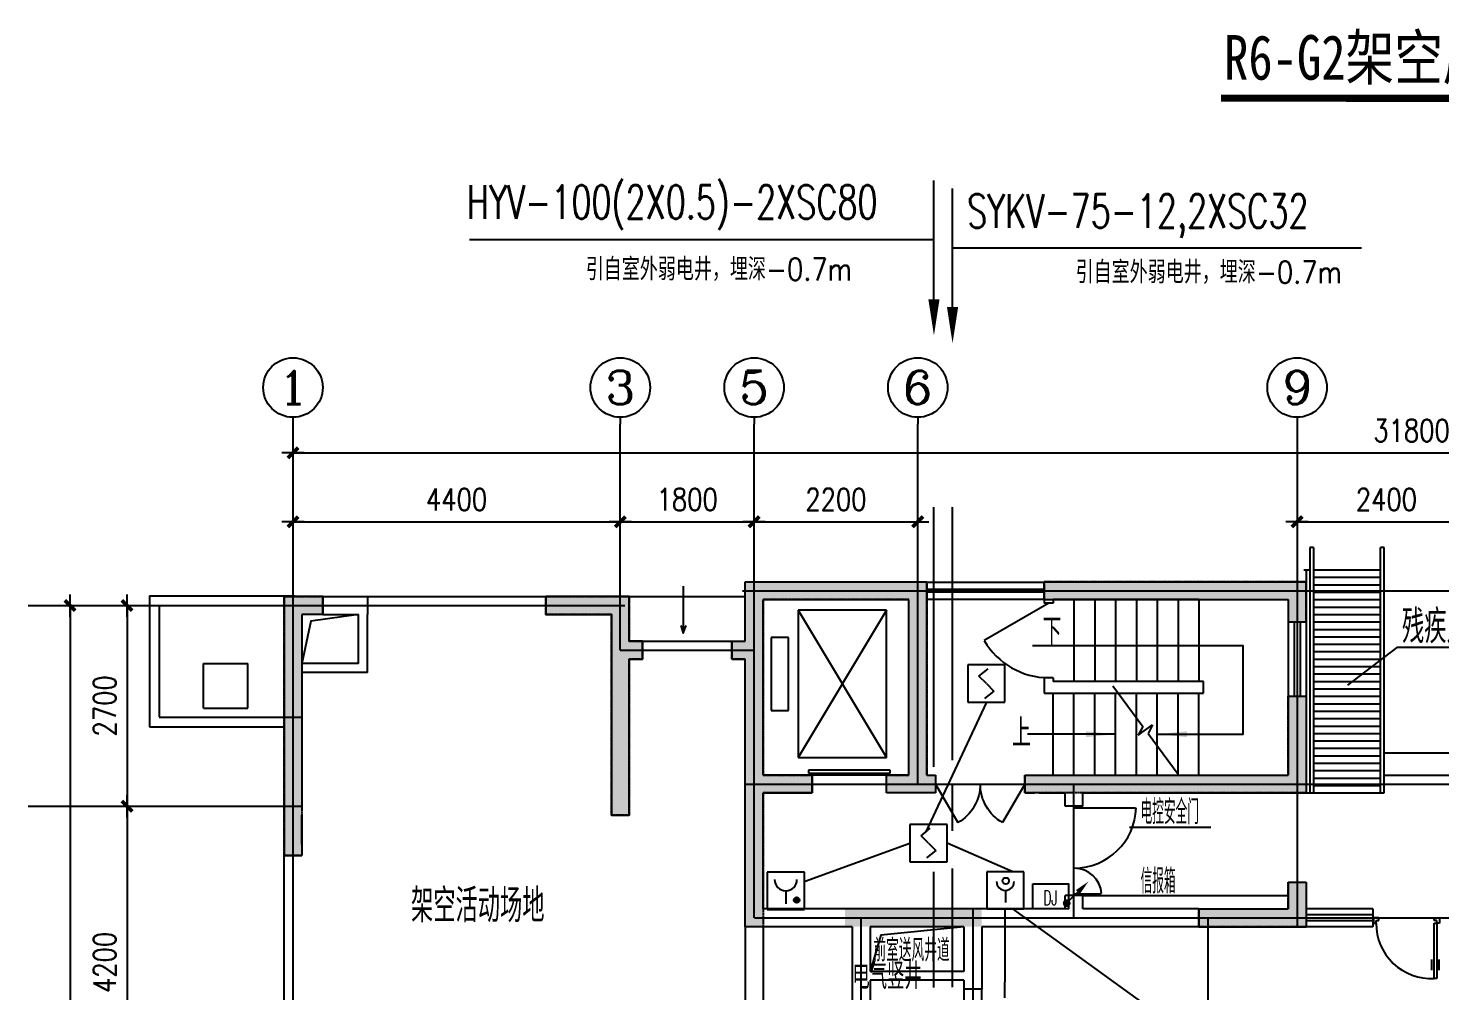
# Model space of a CAD drawing. Extents: x -170759 to 304867, y -311201 to 112352.
# Drawn here: x 191640 to 210617, y 17039 to 29983 of the extents above; entities that cross this region are included whole.
import ezdxf
from ezdxf.enums import TextEntityAlignment as Align

# ---------------------------------------------------------------- set-up
doc = ezdxf.new("R2010")
doc.units = 0
for name, pattern in [('ACAD_ISO04W100', [30.5, 24, -3, 0.5, -3]), ('CENTER', [2, 1.25, -0.25, 0.25, -0.25]), ('DOTE', [2.42, 2, -0.2, 0.02, -0.2])]:
    doc.linetypes.add(name, pattern=pattern)
doc.layers.get('0').update_dxf_attribs({"linetype": 'CONTINUOUS'})
doc.layers.get('DEFPOINTS').update_dxf_attribs({"linetype": 'CONTINUOUS'})
for name, color, linetype in [('AXIS', 3, 'CONTINUOUS'), ('AXIS_TEXT', 7, 'CONTINUOUS'), ('DOOR', 2, 'CONTINUOUS'), ('DOTE', 251, 'CONTINUOUS'), ('EQUIP', 3, 'CONTINUOUS'), ('JJU', 251, 'CONTINUOUS'), ('LWIRE', 4, 'CONTINUOUS'), ('PUB_DIM1', 3, 'CONTINUOUS'), ('STAIR', 2, 'CONTINUOUS'), ('TEX', 7, 'CONTINUOUS'), ('TEXT', 6, 'CONTINUOUS'), ('WALL', 7, 'CONTINUOUS'), ('WINDOW', 151, 'CONTINUOUS'), ('WINDOW_TEXT', 7, 'CONTINUOUS'), ('WZ', 3, 'CONTINUOUS'), ('X', 4, 'CONTINUOUS'), ('ZXX', 2, 'ACAD_ISO04W100'), ('导线', 1, 'CONTINUOUS'), ('消防', 1, 'CONTINUOUS')]:
    doc.layers.add(name, color=color, linetype=linetype)
doc.styles.add('COMPLEX', font='COMPLEX')
doc.styles.add('DIM_FONT', font='SIMPLEX.shx', dxfattribs={"width": 0.8})
doc.styles.add('HZ1', font='txt', dxfattribs={"bigfont": 'hzk'})
doc.styles.add('HZS', font='txt', dxfattribs={"width": 0.7, "bigfont": 'HZS'})
doc.styles.add('HZXXX', font='romans', dxfattribs={"width": 0.7, "bigfont": 'hzs'})
doc.styles.add('SIMPLEX', font='SIMPLEX.SHX')
doc.styles.add('SONG', font='SimSun.ttf', dxfattribs={"height": 600})
doc.styles.add('XC93', font='hzst-e.shx', dxfattribs={"width": 0.75, "bigfont": 'xc93.shx'})
doc.dimstyles.new('AXIS', dxfattribs={"dimtxt": 300, "dimasz": 1, "dimexe": 250, "dimexo": 300, "dimgap": 150, "dimtad": 1, "dimdec": 0, "dimdsep": 46, "dimtxsty": 'DIM_FONT', "dimblk": '_DIMX', "dimblk1": '_DIMX', "dimblk2": '_DIMX', "dimcen": 2.5, "dimse1": 1, "dimse2": 1, "dimclrd": 3, "dimclre": 3, "dimclrt": 7, "dimadec": 0, "dimazin": 0, "dimtfac": 1, "dimtdec": 0, "dimtix": 1, "dimtmove": 2, "dimatfit": 3, "dimldrblk": '_DIMX', "dimfxl": 0, "dimtolj": 1, "dimtzin": 0, "dimarcsym": 0})

# ---------------------------------------------------------------- blocks, each defined once
blk = doc.blocks.new('_DBLK1')
for p, q in [((-0.5, 0), (-0.25, -0.433)), ((0.5, 0), (0.25, -0.433))]:
    blk.add_line(p, q)
for centre, start, end in [((-0.5, 0), 300, 0), ((0.5, 0), 180, 240)]:
    blk.add_arc(centre, 0.5, start, end)
at = {"layer": 'WINDOW_TEXT', "style": 'SIMPLEX', "flags": 9}
blk.add_attdef('A', text='', height=1, dxfattribs=at).set_placement((0, 1.5), align=Align.MIDDLE)
blk = doc.blocks.new('_DIMX')
blk.add_line((-150, 0), (150, 0))
at = {"const_width": 50}
blk.add_lwpolyline([(-70, -70), (70, 70)], dxfattribs=at)
blk = doc.blocks.new('*D304')
at = {"layer": 'AXIS', "color": 3, "lineweight": -2}
blk.add_line((192968, 22219), (192968, 19521), dxfattribs=at)
at = {"layer": 'DEFPOINTS', "color": 0}
for p in [(194834, 22220), (192968, 19520), (194834, 19520)]:
    blk.add_point(p, dxfattribs=at)
at = {"layer": 'AXIS', "color": 3, "lineweight": -2}
for p, rotation in [((192968, 22220), 90), ((192968, 19520), 270)]:
    blk.add_blockref('_DIMX', p, dxfattribs=dict(at, rotation=rotation))
at = {"layer": 'AXIS', "color": 7, "insert": (192668, 20870), "char_height": 300, "attachment_point": 5, "rotation": 90, "style": 'DIM_FONT'}
blk.add_mtext('\\A1;2700', dxfattribs=at)
blk = doc.blocks.new('*D305')
at = {"layer": 'AXIS', "color": 3, "lineweight": -2}
blk.add_line((192202, 22219), (192202, 7821), dxfattribs=at)
at = {"layer": 'DEFPOINTS', "color": 0}
for p in [(193917, 22220), (192202, 7820), (193917, 7820)]:
    blk.add_point(p, dxfattribs=at)
at = {"layer": 'AXIS', "color": 3, "lineweight": -2}
for p, rotation in [((192202, 22220), 90), ((192202, 7820), 270)]:
    blk.add_blockref('_DIMX', p, dxfattribs=dict(at, rotation=rotation))
at = {"layer": 'AXIS', "color": 7, "insert": (191902, 14359), "char_height": 300, "attachment_point": 5, "rotation": 90, "style": 'DIM_FONT'}
blk.add_mtext('\\A1;14400', dxfattribs=at)
blk = doc.blocks.new('*D313')
at = {"layer": 'AXIS', "color": 3, "lineweight": -2}
blk.add_line((192968, 19519), (192968, 15321), dxfattribs=at)
at = {"layer": 'DEFPOINTS', "color": 0}
for p in [(194834, 19520), (192968, 15320), (194834, 15320)]:
    blk.add_point(p, dxfattribs=at)
at = {"layer": 'AXIS', "color": 3, "lineweight": -2}
for p, rotation in [((192968, 19520), 90), ((192968, 15320), 270)]:
    blk.add_blockref('_DIMX', p, dxfattribs=dict(at, rotation=rotation))
at = {"layer": 'AXIS', "color": 7, "insert": (192668, 17420), "char_height": 300, "attachment_point": 5, "rotation": 90, "style": 'DIM_FONT'}
blk.add_mtext('\\A1;4200', dxfattribs=at)
blk = doc.blocks.new('M_A23MCU')
for p, q in [((-0.454, 0.081), (-0.454, 0.905)), ((-0.454, 0.905), (-0.413, 0.905)), ((-0.413, 0.905), (-0.413, 0.081)), ((-0.489, 0.782), (-0.489, 0.624)), ((-0.378, 0.782), (-0.378, 0.624)), ((-0.495, -0.002), (-0.495, 0.081)), ((-0.495, 0.081), (-0.454, 0.081)), ((-0.413, 0.081), (-0.454, 0.081)), ((-0.454, 0.081), (-0.454, 0.039)), ((-0.454, 0.039), (-0.413, 0.039)), ((-0.413, 0.039), (-0.413, -0.002)), ((0.412, 0.039), (0.412, -0.002)), ((0.453, 0.039), (0.412, 0.039)), ((0.453, 0.081), (0.453, 0.039)), ((0.494, 0.081), (0.453, 0.081)), ((0.494, -0.002), (0.494, 0.081)), ((-0.413, -0.002), (-0.495, -0.002)), ((-0.495, -0.002), (-0.495, -0.002)), ((0.412, -0.002), (0.494, -0.002)), ((0.494, -0.002), (0.494, -0.002))]:
    blk.add_line(p, q)
blk.add_arc((-0.372, 0.082), 0.825, 359.9283, 92.866)
blk = doc.blocks.new('M_A17ORW')
at = {"const_width": 0.02}
for points in [[(-0.481, -0.001), (-0.481, -0.308)], [(0.481, 0.001), (0.481, -0.691)]]:
    blk.add_lwpolyline(points, dxfattribs=at)
for centre, radius, start, end in [((-0.501, -0.003), 0.307, 274.2492, 0.2101), ((0.505, 0.002), 0.699, 180.2762, 268.0603)]:
    blk.add_arc(centre, radius, start, end)
blk = doc.blocks.new('_AXISO')
blk.add_circle((0, 0), 0.5)
at = {"layer": 'AXIS_TEXT', "style": 'COMPLEX', "width": 1.041667}
blk.add_attdef('A', text='', height=0.56, dxfattribs=at).set_placement((-0.25, -0.28), (0.25, -0.28), align=Align.FIT)
blk = doc.blocks.new('_DBLK')
blk.add_line((-0.5, 0), (0, -0.866))
blk.add_arc((-0.5, 0), 1, 300, 0)
at = {"layer": 'WINDOW_TEXT', "style": 'SIMPLEX', "flags": 9}
blk.add_attdef('A', text='', height=1, dxfattribs=at).set_placement((0, 1.5), align=Align.MIDDLE)
blk = doc.blocks.new('_ARROW')
blk.add_solid([(0, 0), (-1, 0.1), (-1, -0.1)])
blk = doc.blocks.new('_LINKPT1')
blk.add_line((0, 0), (0, 0))
blk = doc.blocks.new('_X1BIG')
for p, q in [((0.5, 0.5), (-0.5, 0.5)), ((-0.5, 0.5), (-0.5, -0.5)), ((0.5, -0.5), (0.5, 0.5)), ((0, 0), (0, -0.324)), ((-0.5, -0.5), (0.5, -0.5))]:
    blk.add_line(p, q)
blk.add_circle((0.012, 0.254), 0.0864)
blk.add_arc((0, 0.234), 0.234, 180, 0)
at = {"xscale": 0.002, "yscale": 0.002, "zscale": 0.002}
for p in [(0, 0.5), (-0.5, 0), (0.5, 0), (0, -0.5)]:
    blk.add_blockref('_LINKPT1', p, dxfattribs=at)
at = {"style": 'XC93', "width": 0.75, "flags": 9}
blk.add_attdef('A', (0, 0), '', height=0.00002, dxfattribs=at)
blk = doc.blocks.new('_WRLD1')
for p, q in [((0.687, 0.687), (0.104, 0.104)), ((0.104, 0.104), (0.104, 0.104)), ((-0.104, -0.104), (-0.104, -0.104))]:
    blk.add_line(p, q)
at = {"const_width": 0.208}
blk.add_lwpolyline([(-0.104, 0, 1), (0.104, 0, 1)], format="xyb", close=True, dxfattribs=at)
blk.add_solid([(0.495, 0.707), (0.707, 0.495), (1.167, 1.167)])
at = {"width": 0.8, "flags": 9}
blk.add_attdef('A', (0, 0), '', height=0.00002, dxfattribs=at)
blk = doc.blocks.new('M_I14YDH')
for p, q in [((0.5, 0.5), (-0.5, 0.5)), ((-0.5, 0.5), (-0.5, -0.5)), ((-0.2, 0.2), (0.05, 0.4)), ((0.5, -0.5), (0.5, 0.5)), ((0, 0), (-0.2, 0.2)), ((0, 0), (0.2, -0.2)), ((0.2, -0.2), (-0.05, -0.4)), ((-0.5, -0.5), (0.5, -0.5))]:
    blk.add_line(p, q)
for p in [(0, 0.5), (-0.5, 0), (0.5, 0), (0, -0.5)]:
    blk.add_blockref('_LINKPT1', p)
at = {"width": 0.8, "flags": 9}
blk.add_attdef('A', (0, 0), '', height=0.00002, dxfattribs=at)
blk = doc.blocks.new('M_I17LNN')
for p, q in [((0.5, 0.5), (-0.5, 0.5)), ((-0.5, 0.5), (-0.5, -0.5)), ((0.5, -0.5), (0.5, 0.5)), ((0, 0), (0, -0.35)), ((-0.5, -0.5), (0.5, -0.5))]:
    blk.add_line(p, q)
blk.add_arc((0, 0.3), 0.3, 180, 0)
for p in [(0, 0.5), (-0.5, 0), (0.5, 0), (0, -0.5)]:
    blk.add_blockref('_LINKPT1', p)
at = {"width": 0.8, "flags": 9}
blk.add_attdef('A', (0, 0), '', height=0.00002, dxfattribs=at)
blk = doc.blocks.new('A$C040471D3')
at = {"layer": 'EQUIP'}
blk.add_circle((396, 125), 37.5, dxfattribs=at)
for points in [[(363, 144), (428, 144), (358, 125), (433, 125)], [(363, 106), (428, 106), (358, 125), (433, 125)], [(377, 157), (414, 157), (363, 144), (428, 144)], [(377, 92), (414, 92), (363, 106), (428, 106)], [(396, 162), (396, 162), (377, 157), (414, 157)], [(396, 87), (396, 87), (377, 92), (414, 92)]]:
    blk.add_solid(points, dxfattribs=at)
at = {"layer": 'EQUIP', "xscale": 500, "yscale": 500, "zscale": 500}
blk.add_blockref('M_I17LNN', (250, 250), dxfattribs=at)
blk = doc.blocks.new('A$C32A32C81')
blk.add_blockref('A$C040471D3', (0, 0))

msp = doc.modelspace()

# ---------------------------------------------------------------- hatches: boundary and pattern name
at = {"layer": 'ZXX'}
for points in [[(201279.50572, 17899.72111), (201279.50572, 21499.72111), (201099.50572, 21499.72111), (201099.50572, 21739.72111), (201279.50572, 21739.72111), (201279.50572, 22539.72111), (203719.50572, 22539.72111), (203719.50572, 19939.72111), (203839.50572, 19939.72111), (203839.50572, 19699.72111), (203179.50572, 19699.72111), (203179.50572, 19939.72111), (203479.50572, 19939.72111), (203479.50572, 22299.72111), (201519.50572, 22299.72111), (201519.50572, 19939.72111), (202179.50572, 19939.72111), (202179.50572, 19699.72111), (201519.50572, 19699.72111), (201519.50572, 17899.72111)], [(195079.50572, 18859.72111), (195319.50572, 18859.72111), (195319.50572, 22099.72111), (195599.50572, 22099.72131), (195599.50572, 22339.72111), (195079.50572, 22339.72111)]]:
    msp.add_hatch(color=256, dxfattribs=at).paths.add_polyline_path(points)
h = msp.add_hatch(color=256, dxfattribs=at)
h.paths.add_polyline_path([(208699.50572, 22539.72111), (205299.50572, 22539.72111), (205299.50572, 22419.72111), (208699.50572, 22419.72111)])
h.paths.add_polyline_path([(208699.50572, 22419.72111), (205299.50572, 22419.72111), (205299.50572, 22299.72111), (208579.50572, 22299.72111), (208579.50572, 21999.72111), (208699.50572, 21999.72111)])
h.paths.add_polyline_path([(208819.50572, 22539.72111), (208699.50572, 22539.72111), (208699.50572, 21999.72111), (208819.50572, 21999.72111)])
h = msp.add_hatch(color=256, dxfattribs=at)
h.paths.add_polyline_path([(199599.50572, 22339.72111), (198599.50572, 22339.72111), (198599.50572, 22219.72111), (199599.50572, 22219.72111)])
h.paths.add_polyline_path([(199599.50572, 22219.72111), (198599.50572, 22219.72111), (198599.50572, 22099.72111), (199479.50572, 22099.72111), (199479.50572, 19399.72111), (199719.50572, 19399.72111), (199719.50572, 21499.72111), (199899.50572, 21499.72111), (199899.50572, 21619.72111), (199599.50572, 21619.72111)])
h.paths.add_polyline_path([(199719.50572, 22339.72111), (199599.50572, 22339.72111), (199599.50572, 21619.72111), (199899.50572, 21619.72111), (199899.50572, 21739.72111), (199719.50572, 21739.72111)])
h = msp.add_hatch(color=256, dxfattribs=at)
h.paths.add_polyline_path([(205039.50572, 19939.72111), (205039.50572, 19819.72111), (208699.50572, 19819.72111), (208699.50572, 20999.72111), (208579.50572, 20999.72111), (208579.50572, 19939.72111)])
h.paths.add_polyline_path([(205699.50572, 19699.72111), (205699.50572, 19819.72111), (205039.50572, 19819.72111), (205039.50572, 19699.72111)])
h.paths.add_polyline_path([(205699.50572, 19819.72111), (205699.50572, 19699.72111), (208699.50572, 19699.72111), (208699.50572, 19819.72111)])
h.paths.add_polyline_path([(208819.50572, 20999.72111), (208699.50572, 20999.72111), (208699.50572, 19819.72111), (208819.50572, 19819.72111)])
h.paths.add_polyline_path([(208819.50572, 19699.72111), (208819.50572, 19819.72111), (208699.50572, 19819.72111), (208699.50572, 19699.72111)])
h = msp.add_hatch(color=256, dxfattribs=at)
h.paths.add_polyline_path([(208819.50572, 18499.72111), (208699.50572, 18499.72111), (208699.50572, 18019.72111), (208819.50572, 18019.72111)])
h.paths.add_polyline_path([(208699.50572, 18499.72111), (208579.50572, 18499.72111), (208579.50572, 18139.72111), (207379.50572, 18139.72111), (207379.50572, 18019.72111), (208699.50572, 18019.72111)])
h.paths.add_polyline_path([(208699.50572, 18019.72111), (207379.50572, 18019.72111), (207379.50572, 17899.72111), (208699.50572, 17899.72111)])
h.paths.add_polyline_path([(208819.50572, 18019.72111), (208699.50572, 18019.72111), (208699.50572, 17899.72111), (208819.50572, 17899.72111)])
h = msp.add_hatch(color=256, dxfattribs=at)
h.paths.add_polyline_path([(204459.50572, 18019.72111), (204459.50572, 18139.72111), (202619.50572, 18139.72111), (202619.50572, 18019.72111)])
h.paths.add_polyline_path([(202619.50572, 18019.72111), (202619.50572, 17899.72111), (204459.50572, 17899.72111), (204459.50572, 18019.72111)])

# ---------------------------------------------------------------- linework, layer by layer
at = {"layer": 'AXIS'}
for p, q in [((195199.50572, 24751.24339), (195199.50572, 24660.80411)), ((199599.50572, 24751.24339), (199599.50572, 24660.80411)), ((201399.50572, 24751.24339), (201399.50572, 24660.80411)), ((203599.50572, 24751.24339), (203599.50572, 24660.80411)), ((208699.50572, 24751.24339), (208699.50572, 24660.80411)), ((202179.50572, 19939.72111), (202179.50572, 19699.72111)), ((201519.50572, 19699.72111), (202179.50572, 19699.72111))]:
    msp.add_line(p, q, dxfattribs=at)
msp.add_lwpolyline([(204219.50572, 17899.72111), (203104.93253, 17787.66405), (202959.50572, 17299.72111)], dxfattribs=at)
at = {"layer": 'DOOR'}
for p, q in [((193269.50572, 22349.72111), (195225.55404, 22349.72111)), ((193269.50572, 22349.72111), (193269.50572, 20589.72111)), ((195599.50572, 22339.72111), (198842.99573, 22339.72111)), ((199719.50572, 22339.72111), (201279.50572, 22339.72111)), ((199899.50572, 21739.72111), (201099.50572, 21739.72111)), ((193994.50572, 20839.72111), (193994.50572, 21439.72111)), ((193994.50572, 21439.72111), (194594.50572, 21439.72111)), ((194594.50572, 20839.72111), (194594.50572, 21439.72111)), ((193994.50572, 20839.72111), (194594.50572, 20839.72111)), ((193269.50572, 20589.72111), (195079.50572, 20589.72111)), ((195079.50572, 15439.72111), (195079.50572, 18859.72111))]:
    msp.add_line(p, q, dxfattribs=at)
for points in [[(200447.07804, 22479.11938), (200447.07804, 21850.2187)], [(200414.10642, 21952.76393), (200447.07804, 21850.2187), (200487.37418, 21952.76393)]]:
    msp.add_lwpolyline(points, dxfattribs=at)
at = {"layer": 'DOTE', "linetype": 'DOTE', "ltscale": 0.5}
for p, q in [((195199.50572, 24660.80411), (195199.50572, 5157.00217)), ((199599.50572, 21619.72111), (199599.50572, 24660.80411)), ((201399.50572, 18019.72111), (201399.50572, 24660.80411)), ((203599.50572, 19819.72111), (203599.50572, 24660.80411)), ((208699.50572, 24660.80411), (208699.50572, 17899.72111)), ((201299.50572, 22419.72111), (208797.50572, 22419.72111)), ((191639.96073, 22219.72111), (199659.50572, 22219.72111)), ((193399.50572, 22219.72111), (193399.50572, 20719.72111)), ((195199.50572, 22219.72111), (199659.50572, 22219.72111)), ((199599.50572, 21619.72111), (201399.50572, 21619.72111)), ((193399.50572, 20719.72111), (195319.50572, 20719.72111)), ((201399.50572, 19819.72111), (210979.50572, 19819.72111)), ((205699.50572, 18019.72111), (205699.50572, 19819.72111)), ((191639.96073, 19519.72111), (195319.50572, 19519.72111)), ((204339.50572, 18139.72111), (204339.50572, 16099.72111)), ((201399.50572, 18019.72111), (211099.50572, 18019.72111)), ((202839.50572, 16339.72111), (202839.50572, 18019.72111)), ((207499.50572, 18019.72111), (207499.50572, 5031.54128)), ((207499.50572, 18019.72111), (207499.50572, 17899.72111))]:
    msp.add_line(p, q, dxfattribs=at)
at = {"layer": 'DOTE', "color": 251, "linetype": 'DOTE', "ltscale": 0.5}
for p, q in [((201399.50572, 18319.72111), (201399.50572, 23378.80491)), ((201399.50572, 18319.72111), (201399.50572, 23378.80491)), ((203599.50572, 20119.72111), (203599.50572, 23378.9203)), ((203599.50572, 20119.72111), (203599.50572, 23378.9203)), ((208699.50572, 23378.89398), (208699.50572, 18199.72111)), ((208699.50572, 23378.89398), (208699.50572, 18199.72111)), ((201239.50572, 22419.72111), (213379.50572, 22419.72111)), ((201279.50572, 19819.72111), (208819.50572, 19819.72111)), ((201399.50572, 19819.72111), (213499.50572, 19819.72111)), ((201399.50572, 19819.72111), (208392.00077, 19819.72111)), ((201399.50572, 18019.72111), (211099.50572, 18019.72111)), ((201399.50572, 18019.72111), (211099.50572, 18019.72111)), ((201399.50572, 18019.72111), (211099.50572, 18019.72111)), ((207499.50572, 18019.72111), (207499.50572, 17899.72111))]:
    msp.add_line(p, q, dxfattribs=at)
at = {"layer": 'EQUIP'}
msp.add_lwpolyline([(205144.12736, 18477.20375), (205624.18209, 18477.20375), (205624.18209, 18139.72111), (205144.12736, 18139.72111)], close=True, dxfattribs=at)
at = {"layer": 'JJU'}
msp.add_line((195319.50572, 19009.72111), (195319.50572, 19399.72111), dxfattribs=at)
msp.add_lwpolyline([(196079.50572, 22099.72131), (195441.51691, 22008.32904), (195319.50572, 21439.72131)], dxfattribs=at)
at = {"layer": 'PUB_DIM1'}
for points in [[(206819.4586, 20489.72111), (207976.30289, 20489.72111), (207976.30289, 21675.82296), (205142.66005, 21675.82296)], [(206259.4586, 20489.72111), (205075.72708, 20489.72111)]]:
    msp.add_lwpolyline(points, dxfattribs=at)
at = {"layer": 'STAIR', "color": 8}
for p, q in [((208919.50572, 22599.72111), (209819.50572, 22599.72111)), ((208919.50572, 22499.72111), (209819.50572, 22499.72111)), ((208919.50572, 22399.72111), (209819.50572, 22399.72111)), ((208919.50572, 22299.72111), (209819.50572, 22299.72111)), ((208919.50572, 22199.72111), (209819.50572, 22199.72111)), ((208919.50572, 22099.72111), (209819.50572, 22099.72111)), ((208919.50572, 21999.72111), (209819.50572, 21999.72111)), ((208919.50572, 21899.72111), (209819.50572, 21899.72111)), ((208919.50572, 21799.72111), (209819.50572, 21799.72111)), ((208919.50572, 21699.72111), (209819.50572, 21699.72111)), ((208919.50572, 21599.72111), (209819.50572, 21599.72111)), ((208919.50572, 21499.72111), (209819.50572, 21499.72111)), ((208919.50572, 21399.72111), (209819.50572, 21399.72111)), ((208919.50572, 21299.72111), (209819.50572, 21299.72111)), ((208919.50572, 21199.72111), (209819.50572, 21199.72111)), ((208919.50572, 21099.72111), (209819.50572, 21099.72111)), ((208919.50572, 20999.72111), (209819.50572, 20999.72111)), ((208919.50572, 20899.72111), (209819.50572, 20899.72111)), ((208919.50572, 20799.72111), (209819.50572, 20799.72111)), ((208919.50572, 20699.72111), (209819.50572, 20699.72111)), ((208919.50572, 20599.72111), (209819.50572, 20599.72111)), ((208919.50572, 20499.72111), (209819.50572, 20499.72111)), ((208919.50572, 20399.72111), (209819.50572, 20399.72111)), ((208919.50572, 20299.72111), (209819.50572, 20299.72111)), ((208919.50572, 20199.72111), (209819.50572, 20199.72111)), ((208919.50572, 20099.72111), (209819.50572, 20099.72111)), ((208919.50572, 19999.72111), (209819.50572, 19999.72111)), ((208919.50572, 19899.72111), (209819.50572, 19899.72111)), ((208919.50572, 19799.72111), (209819.50572, 19799.72111))]:
    msp.add_line(p, q, dxfattribs=at)
at = {"layer": 'STAIR'}
for p, q in [((207379.4586, 22299.72111), (205419.4586, 22299.72111)), ((205699.4586, 22299.72111), (205699.4586, 21199.72111)), ((205979.4586, 22299.72111), (205979.4586, 21199.72111)), ((206259.4586, 22299.72111), (206259.4586, 21199.72111)), ((206539.4586, 22299.72111), (206539.4586, 21199.72111)), ((206819.4586, 22299.72111), (206819.4586, 21199.72111)), ((207099.4586, 22299.72111), (207099.4586, 21199.72111)), ((207379.4586, 22299.72111), (207379.4586, 21199.72111)), ((203179.50572, 22156.52694), (201990.22734, 20175.72111)), ((201990.22734, 22156.52694), (203179.50572, 20175.72111)), ((203179.50572, 22156.52694), (201990.22734, 22156.52694)), ((201990.22734, 22156.52694), (201990.22734, 20175.72111)), ((203179.50572, 20175.72111), (203179.50572, 22156.52694)), ((201863.10347, 21787.99097, 0), (201627.10347, 21787.99097, 0)), ((201627.10347, 21787.99097, 0), (201627.10347, 20807.99097, 0)), ((201863.10347, 20807.99097, 0), (201863.10347, 21787.99097, 0)), ((206221.08022, 21139.72111), (206624.59966, 20593.93169)), ((205419.4586, 19939.72111), (205419.4586, 21039.72111)), ((205699.4586, 19939.72111), (205699.4586, 21039.72111)), ((205979.4586, 19939.72111), (205979.4586, 21039.72111)), ((206259.4586, 19939.72111), (206259.4586, 21039.72111)), ((206539.4586, 19939.72111), (206539.4586, 21039.72111)), ((206819.4586, 19939.72111), (206819.4586, 21039.72111)), ((207099.4586, 19939.72111), (207099.4586, 21039.72111)), ((207379.4586, 19939.72111), (207379.4586, 21039.72111)), ((201627.10347, 20807.99097, 0), (201863.10347, 20807.99097, 0)), ((206563.77756, 20474.34627), (206756.76126, 20617.02525)), ((206624.59966, 20593.93169), (206563.77756, 20474.34627)), ((206756.76126, 20617.02525), (206695.93915, 20497.43984)), ((206695.93915, 20497.43984), (207099.4586, 19951.65041)), ((201990.22734, 20175.72111), (203179.50572, 20175.72111)), ((209869.50572, 20239.72111), (213619.50572, 20239.72111)), ((203227.12884, 20005.52828), (202129.10461, 20005.52828)), ((202129.10461, 20005.52828), (202129.10461, 19964.29642)), ((202129.10461, 19964.29642), (203227.12884, 19964.29642)), ((203179.50572, 19939.72111), (202179.50572, 19939.72111)), ((203227.12884, 19964.29642), (203227.12884, 20005.52828)), ((205719.4586, 19939.72111), (207379.4586, 19939.72111)), ((209869.50572, 19939.72111), (213619.50572, 19939.72111)), ((205819.50572, 18319.72111), (208579.50572, 18319.72111))]:
    msp.add_line(p, q, dxfattribs=at)
at = {"layer": 'TEX', "color": 3}
msp.add_line((207538.75479, 19236.2953), (206443.81773, 19236.2953), dxfattribs=at)
msp.add_lwpolyline([(212172.00755, 21655.44765), (210039.82679, 21655.44765), (209377.8824, 21147.55861)], dxfattribs=at)
at = {"layer": 'TEXT', "color": 3, "const_width": 96}
msp.add_lwpolyline([(207675.4661, 29042.38814), (216196.58754, 29037.50316)], dxfattribs=at)
at = {"layer": 'WALL'}
for p, q in [((201279.50572, 22539.72111), (203719.50572, 22539.72111)), ((201279.50572, 21739.72111), (201279.50572, 22539.72111)), ((203719.50572, 19939.72111), (203719.50572, 22539.72111)), ((205299.50572, 22539.72111), (208819.50572, 22539.72111)), ((205299.50572, 22299.72111, 19600), (205299.50572, 22539.72111, 19600)), ((208819.50572, 22539.72111), (208819.50572, 21999.72111)), ((195079.50572, 22339.72111), (195079.50572, 19399.72111)), ((195599.50572, 22339.72111), (195079.50572, 22339.72111)), ((195599.50572, 22099.72111), (195599.50572, 22339.72111)), ((195599.50572, 22339.72111), (196199.50572, 22339.72111)), ((195599.50572, 22099.72111), (195599.50572, 22339.72111)), ((196199.50572, 22339.72111), (196199.50572, 22099.72131)), ((201519.50572, 22299.72111), (203479.50572, 22299.72111)), ((201519.50572, 19939.72111), (201519.50572, 22299.72111)), ((203479.50572, 19939.72111), (203479.50572, 22299.72111)), ((205299.4586, 22299.72111), (205299.4586, 22249.72111)), ((205419.4586, 22249.72111), (205299.4586, 22249.72111)), ((205299.50572, 22299.72111), (208579.50572, 22299.72111)), ((205419.4586, 22299.72111), (205419.4586, 22249.72111)), ((208579.50572, 22299.72111), (208579.50572, 21999.72111)), ((195319.50572, 22099.72111), (195319.50572, 19519.72111)), ((195599.50572, 22099.72111), (195319.50572, 22099.72111)), ((195599.50572, 22099.72131), (196079.50572, 22099.72131)), ((196079.50572, 21439.72131), (196079.50572, 22099.72131)), ((196199.50572, 21319.72131), (196199.50572, 22099.72131)), ((196199.50572, 22099.72131), (196199.50572, 22099.72131)), ((208579.50572, 21999.72111), (208819.50572, 21999.72111)), ((201099.50572, 21739.72111), (201279.50572, 21739.72111)), ((201099.50572, 21739.72111), (201099.50572, 21499.72111)), ((201099.50572, 21499.72111), (201279.50572, 21499.72111)), ((201279.50572, 17899.72111), (201279.50572, 21499.72111)), ((196079.50572, 21439.72131), (195319.50572, 21439.72131)), ((196199.50572, 21319.72131), (195319.50572, 21319.72131)), ((205299.4586, 21249.72111), (205299.4586, 21199.72111)), ((205419.4586, 21249.72111), (205299.4586, 21249.72111)), ((205299.4586, 21199.72111), (205299.4586, 21039.72111)), ((205419.4586, 21249.72111), (205419.4586, 21199.72111)), ((207439.4586, 21199.72111), (205419.4586, 21199.72111)), ((207439.4586, 21039.72111), (207439.4586, 21199.72111)), ((205299.4586, 21039.72111), (207439.4586, 21039.72111)), ((208579.50572, 20999.72111), (208579.50572, 19939.72111)), ((208579.50572, 20999.72111), (208819.50572, 20999.72111)), ((208819.50572, 20999.72111), (208819.50572, 19699.72111)), ((202179.50572, 19939.72111), (201519.50572, 19939.72111)), ((202179.50572, 19699.72111), (202179.50572, 19939.72111)), ((203179.50572, 19699.72111), (203179.50572, 19939.72111)), ((203479.50572, 19939.72111), (203179.50572, 19939.72111)), ((203719.50572, 19939.72111), (203839.50572, 19939.72111)), ((203839.50572, 19939.72111), (203839.50572, 19699.72111)), ((205039.50572, 19939.72111), (205039.50572, 19699.72111)), ((205039.50572, 19939.72111), (208579.50572, 19939.72111)), ((201519.50572, 18139.72111), (201519.50572, 19699.72111)), ((202179.50572, 19699.72111), (201519.50572, 19699.72111)), ((203839.50572, 19699.72111), (203179.50572, 19699.72111)), ((205039.50572, 19699.72111), (205169.50572, 19699.72111)), ((205229.50572, 19699.72111), (205579.50572, 19699.72111)), ((205579.50572, 19519.72111), (205579.50572, 19699.72111)), ((205819.50572, 19699.72111), (208579.50572, 19699.72111)), ((205819.50572, 19519.72111), (205819.50572, 19699.72111)), ((208579.50572, 19699.72111), (208579.50572, 19699.72111)), ((208579.50572, 19699.72111), (208819.50572, 19699.72111)), ((195079.50572, 19399.72111), (195079.50572, 18859.72111)), ((195319.50572, 19399.72111), (195319.50572, 18859.72111)), ((205819.50572, 19519.72111), (205579.50572, 19519.72111)), ((195079.50572, 18859.72111), (195319.50572, 18859.72111)), ((208579.50572, 18499.72111), (208579.50572, 18139.72111)), ((208579.50572, 18499.72111), (208819.50572, 18499.72111)), ((208819.50572, 18499.72111), (208819.50572, 18139.72111)), ((205579.50572, 18139.72111), (205579.50572, 18319.72111)), ((205819.50572, 18319.72111), (205579.50572, 18319.72111)), ((205819.50572, 18139.72111), (205819.50572, 18319.72111)), ((205579.50572, 18139.72111), (201519.50572, 18139.72111)), ((204459.50572, 18139.72111), (202719.50572, 18139.72111)), ((207379.50572, 18139.72111), (205819.50572, 18139.72111)), ((207379.50572, 18139.72111), (208579.50572, 18139.72111)), ((207379.50572, 18139.72111), (207379.50572, 17899.72111)), ((208819.50572, 18139.72111), (208819.50572, 17899.72111)), ((208819.50572, 18139.72111), (208819.50572, 17899.72111)), ((201399.50572, 17899.72111), (201279.50572, 17899.72111)), ((201399.50572, 17899.72111), (201279.50572, 17899.72111)), ((201279.50572, 17899.72111), (201280.91019, 16339.72111)), ((202719.50572, 17899.72111), (201399.50572, 17899.72111)), ((201399.50572, 17899.72111), (201399.50572, 17899.72111)), ((202519.50572, 17899.72111), (201519.50572, 17899.72111)), ((201519.50572, 17899.72111), (201519.50572, 16339.72111)), ((202719.50572, 17899.72111), (201597.2346, 17899.72111)), ((202719.50572, 17899.72111), (202719.50572, 16339.72111)), ((204219.50572, 17899.72111), (202959.50572, 17899.72111)), ((202959.50572, 17899.72111), (202959.50572, 17299.72111)), ((204219.50572, 17899.72111), (204219.50572, 17299.72111)), ((204219.50572, 17899.72111), (204219.50572, 17299.72111)), ((207379.50572, 17899.72111), (204459.50572, 17899.72111)), ((204459.50572, 17899.72111), (204459.50572, 17059.72111)), ((204459.50572, 17899.72111), (204459.50572, 17059.72111)), ((207379.50572, 17899.72111), (208819.50572, 17899.72111)), ((204219.50572, 17299.72111), (202959.50572, 17299.72111)), ((204219.50572, 17179.72111), (202959.50572, 17179.72111)), ((202959.50572, 17179.72111), (202959.50572, 16339.72111)), ((204219.50572, 17179.72111), (204219.50572, 17059.72111)), ((204219.50572, 17179.72111), (204219.50572, 17059.72111)), ((204459.50572, 17059.72111), (204219.50572, 17059.72111))]:
    msp.add_line(p, q, dxfattribs=at)
at = {"layer": 'WALL', "color": 8}
for p, q in [((204219.50572, 17059.72111), (204219.50572, 16459.72111)), ((204459.50572, 16459.72111), (204459.50572, 17059.72111))]:
    msp.add_line(p, q, dxfattribs=at)
at = {"layer": 'WALL'}
msp.add_lwpolyline([(198599.50572, 22339.72111), (198599.50572, 22099.72111), (199479.50572, 22099.72111), (199479.50572, 19399.72111), (199719.50572, 19399.72111), (199719.50572, 21499.72111), (199899.50572, 21499.72111), (199899.50572, 21739.72111), (199719.50572, 21739.72111), (199719.50572, 22339.72111)], close=True, dxfattribs=at)
at = {"layer": 'WINDOW'}
for p, q in [((203719.50572, 22535.7031), (205299.50572, 22535.7031)), ((203719.50572, 22439.72111), (205299.50572, 22439.72111)), ((205299.50572, 22399.72111, 19600), (203719.50572, 22399.72111, 19600)), ((205299.50572, 22299.72111), (203719.50572, 22299.72111)), ((208579.50572, 21999.72111), (208579.50572, 20999.72111)), ((208659.50572, 21999.72111), (208659.50572, 20999.72111)), ((208739.50572, 21999.72111), (208739.50572, 20999.72111)), ((208819.50572, 21999.72111), (208819.50572, 20999.72111)), ((209719.50572, 18139.72111), (208819.50572, 18139.72111)), ((209719.50572, 18059.72111), (208819.50572, 18059.72111)), ((209719.50572, 18139.72111), (209719.50572, 17899.72111)), ((209719.50572, 17979.72111), (208819.50572, 17979.72111)), ((209719.50572, 17899.72111), (208819.50572, 17899.72111))]:
    msp.add_line(p, q, dxfattribs=at)
at = {"layer": 'X'}
for p, q in [((208869.50572, 22999.72111), (208869.50572, 19699.72111)), ((208919.50572, 22999.72111), (208869.50572, 22999.72111)), ((208919.50572, 22999.72111), (208919.50572, 19699.72111)), ((209819.50572, 19699.72111), (209819.50572, 22999.72111)), ((209869.50572, 22999.72111), (209819.50572, 22999.72111)), ((209869.50572, 19699.72111), (209869.50572, 22999.72111)), ((208789.50572, 22699.72111), (208869.50572, 22699.72111)), ((208819.50572, 22699.72111), (208819.50572, 19699.72111)), ((208919.50572, 22699.72111), (209819.50572, 22699.72111)), ((208819.50572, 19699.72111), (208869.50572, 19699.72111)), ((208869.50572, 19699.72111), (208919.50572, 19699.72111)), ((208919.50572, 19699.72111), (209819.50572, 19699.72111)), ((209819.50572, 19699.72111), (209869.50572, 19699.72111))]:
    msp.add_line(p, q, dxfattribs=at)
at = {"layer": 'ZXX'}
for points in [[(201279.50572, 17899.72111), (201279.50572, 21499.72111), (201099.50572, 21499.72111), (201099.50572, 21739.72111), (201279.50572, 21739.72111), (201279.50572, 22539.72111), (203719.50572, 22539.72111), (203719.50572, 19939.72111), (203839.50572, 19939.72111), (203839.50572, 19699.72111), (203179.50572, 19699.72111), (203179.50572, 19939.72111), (203479.50572, 19939.72111), (203479.50572, 22299.72111), (201519.50572, 22299.72111), (201519.50572, 19939.72111), (202179.50572, 19939.72111), (202179.50572, 19699.72111), (201519.50572, 19699.72111), (201519.50572, 17899.72111), (201279.50572, 17899.72111)], [(208579.50572, 21999.72111), (208819.50572, 21999.72111), (208819.50572, 22539.72111), (205299.50572, 22539.72111), (205299.50572, 22299.72111), (208579.50572, 22299.72111), (208579.50572, 21999.72111)], [(195079.50572, 18859.72111), (195079.50572, 22339.72111), (195599.50572, 22339.72111), (195599.50572, 22099.72131), (195319.50572, 22099.72111), (195319.50572, 18859.72111), (195079.50572, 18859.72111)], [(198599.50572, 22099.72111), (198599.50572, 22339.72111), (199719.50572, 22339.72111), (199719.50572, 21739.72111), (199899.50572, 21739.72111), (199899.50572, 21499.72111), (199719.50572, 21499.72111), (199719.50572, 19399.72111), (199479.50572, 19399.72111), (199479.50572, 22099.72111), (198599.50572, 22099.72111)], [(205039.50572, 19699.72111), (205039.50572, 19939.72111), (208579.50572, 19939.72111), (208579.50572, 20999.72111), (208819.50572, 20999.72111), (208819.50572, 19699.72111), (205039.50572, 19699.72111)], [(207379.50572, 17899.72111), (207379.50572, 18139.72111), (208579.50572, 18139.72111), (208579.50572, 18499.72111), (208819.50572, 18499.72111), (208819.50572, 17899.72111), (207379.50572, 17899.72111)]]:
    msp.add_lwpolyline(points, dxfattribs=at)
at = {"layer": '导线'}
for p, q in [((203816.80191, 26338.05299), (203816.80191, 27934.05518)), ((204066.99645, 26232.58308), (204066.99645, 27828.58526)), ((203816.80191, 20048.59635), (203816.80191, 23542.17908)), ((204066.99645, 20142.13502), (204066.99645, 23542.17908)), ((204521.47762, 20920.31157, 0), (203705.64309, 19174.82692, 0)), ((204063.20069, 19820.80085), (204063.20069, 19190.56892)), ((203816.80191, 17083.42912), (203816.80191, 18638.82155)), ((204066.99645, 17086.76968), (204066.99645, 18681.54537))]:
    msp.add_line(p, q, dxfattribs=at)
at = {"layer": '导线', "color": 0}
for p, q in [((203816.80191, 27136.05409), (197572.87057, 27136.05409)), ((204066.99645, 27030.58417), (209566.81043, 27030.58417))]:
    msp.add_line(p, q, dxfattribs=at)
at = {"layer": '导线'}
for points in [[(203816.80191, 23542.17908, 0, 0, 0), (203816.80191, 25851.65213, 0, 150, 0), (203816.80191, 26338.05299, 0, 1474.4021, 0)], [(204066.99645, 23436.70916, 0, 0, 0), (204066.99645, 25746.18221, 0, 150, 0), (204066.99645, 26232.58308, 0, 1474.4021, 0)]]:
    msp.add_lwpolyline(points, format="xyseb", dxfattribs=at)
at = {"layer": '消防'}
for p, q in [((202086.87234, 18514.81686), (203493.14309, 19024.82692, 0)), ((204877.74734, 18639.72111), (203993.14309, 19024.82692)), ((207607.68936, 16170.26782), (204877.74734, 18139.72111))]:
    msp.add_line(p, q, dxfattribs=at)
at = {"layer": '消防', "linetype": 'CENTER', "ltscale": 0.5}
msp.add_line((204771.1956, 16945.51099), (204776.66002, 18139.72111), dxfattribs=at)

# ---------------------------------------------------------------- block references
at = {"layer": 'AXIS'}
ref = msp.add_blockref('_AXISO', (195199.50572, 25151.24339), dxfattribs=dict(at, xscale=800, yscale=800, zscale=800))
ref.add_attrib('A', '1', dxfattribs={"layer": 'AXIS_TEXT', "height": 448, "style": 'COMPLEX', "width": 2.083333}).set_placement((194999.50572, 24927.24339), (195399.50572, 24927.24339), align=Align.FIT)
ref = msp.add_blockref('_AXISO', (199599.50572, 25151.24339), dxfattribs=dict(at, xscale=800, yscale=800, zscale=800))
ref.add_attrib('A', '3', dxfattribs={"layer": 'AXIS_TEXT', "height": 448, "style": 'COMPLEX', "width": 1.339286}).set_placement((199399.50572, 24927.24339), (199799.50572, 24927.24339), align=Align.FIT)
ref = msp.add_blockref('_AXISO', (201399.50572, 25151.24339), dxfattribs=dict(at, xscale=800, yscale=800, zscale=800))
ref.add_attrib('A', '5', dxfattribs={"layer": 'AXIS_TEXT', "height": 448, "style": 'COMPLEX', "width": 1.339286}).set_placement((201199.50572, 24927.24339), (201599.50572, 24927.24339), align=Align.FIT)
ref = msp.add_blockref('_AXISO', (203599.50572, 25151.24339), dxfattribs=dict(at, xscale=800, yscale=800, zscale=800))
ref.add_attrib('A', '6', dxfattribs={"layer": 'AXIS_TEXT', "height": 448, "style": 'COMPLEX', "width": 1.339286}).set_placement((203399.50572, 24927.24339), (203799.50572, 24927.24339), align=Align.FIT)
ref = msp.add_blockref('_AXISO', (208699.50572, 25151.24339), dxfattribs=dict(at, xscale=800, yscale=800, zscale=800))
ref.add_attrib('A', '9', dxfattribs={"layer": 'AXIS_TEXT', "height": 448, "style": 'COMPLEX', "width": 1.339286}).set_placement((208499.50572, 24927.24339), (208899.50572, 24927.24339), align=Align.FIT)
at = {"layer": 'EQUIP', "xscale": 500, "yscale": 500, "zscale": 500}
for name, p in [('M_I14YDH', (204521.47762, 21170.31157, 0)), ('M_I14YDH', (203743.14309, 19024.82692, 0)), ('_X1BIG', (204776.66002, 18389.72111))]:
    msp.add_blockref(name, p, dxfattribs=at)
at = {"layer": 'LWIRE', "xscale": 250, "yscale": 250, "zscale": 250}
msp.add_blockref('_WRLD1', (205601.55854, 18216.31201), dxfattribs=at)
at = {"layer": 'PUB_DIM1', "xscale": 400, "yscale": 400, "zscale": 400}
msp.add_blockref('_ARROW', (206259.4586, 20489.72111), dxfattribs=at)
at = {"layer": 'PUB_DIM1', "xscale": 400, "yscale": 400, "zscale": 400, "rotation": 180}
msp.add_blockref('_ARROW', (206819.4586, 20489.72111), dxfattribs=at)
at = {"layer": 'WINDOW'}
for name, p, xscale, yscale, zscale, rotation in [('_DBLK', (205359.4586, 21749.72111), -1000, -1000, 1000, 90), ('_DBLK1', (204439.50572, 19819.72111), 1200, -1200, 1200, 180), ('M_A17ORW', (205699.50572, 18919.72111), -1200, -1200, 1200, 270), ('M_A23MCU', (210169.50572, 18019.72111), 900, 900, 900, 180)]:
    msp.add_blockref(name, p, dxfattribs=dict(at, xscale=xscale, yscale=yscale, zscale=zscale, rotation=rotation))
at = {"layer": '导线'}
msp.add_blockref('A$C32A32C81', (201575.23923, 18133.91779), dxfattribs=at)

# ---------------------------------------------------------------- texts
at = {"layer": 'EQUIP', "style": 'HZ1', "width": 0.6}
msp.add_text('DJ', height=200, dxfattribs=at).set_placement((205287.32851, 18189.07121))
at = {"layer": 'TEX', "color": 3, "style": 'HZXXX', "text_generation_flag": 6}
for s, height, width, p in [('HYV-100(2X0.5)-2XSC80', 450, 0.7, (197537.80252, 27420.7734)), ('SYKV-75-12,2XSC32', 450, 0.7, (204263.18971, 27301.12657)), ('残疾人坡道', 450, 0.7, (210108.86695, 21712.22204)), ('电控安全门', 330, 0.5, (206595.63166, 19279.24506)), ('信报箱', 330, 0.5, (206595.63166, 18348.25872)), ('架空活动场地', 450, 0.7, (196786.17868, 17959.52008)), ('电气竖井', 350, 0.7, (202720.30135, 17062.68055))]:
    msp.add_text(s, height=height, rotation=180, dxfattribs=dict(at, width=width)).set_placement(p)
at = {"layer": 'TEXT', "color": 3, "ltscale": 1000, "style": 'SONG', "width": 0.8}
msp.add_text('R6-G2架空层弱电及消防平面', height=600, dxfattribs=at).set_placement((207717.52946, 29290.92885))
at = {"layer": 'TEXT', "color": 3, "style": 'HZ1', "width": 0.85}
for p in [(199135.68355, 26592.63677), (205721.37428, 26552.75441)]:
    msp.add_text('引自室外弱电井，埋深-0.7m', height=300, dxfattribs=at).set_placement(p)
at = {"layer": 'WZ', "style": 'HZS'}
for s, height, width, p in [('下', 380, 0.7, (205278.75378, 21669.9522)), ('上', 380, 0.7, (204866.80177, 20319.06016)), ('  前室送风井道', 300, 0.6, (202681.8189, 17435.18743))]:
    msp.add_text(s, height=height, dxfattribs=dict(at, width=width)).set_placement(p)

# ---------------------------------------------------------------- dimensions: what is measured, and where the dimension line sits
at = {"layer": 'AXIS'}
msp.add_linear_dim(base=(226999.50572, 24273.45402), p1=(195199.50572, 22756.90926), p2=(226999.50572, 22756.90926), location=(210238.40081, 24573.45402), dimstyle='AXIS', dxfattribs=at).render()
for base, p1, p2 in [((199599.50572, 23345.74246), (195199.50572, 22456.90926), (199599.50572, 22519.72111)), ((201399.50572, 23345.74246), (199599.50572, 22566.48922), (201399.50572, 22419.72111)), ((203599.50572, 23345.74246), (201399.50572, 22419.72111), (203599.50572, 22346.64804)), ((211099.50572, 23345.74246), (208699.50572, 22419.72111), (211099.50572, 22247.57286))]:
    msp.add_linear_dim(base=base, p1=p1, p2=p2, dimstyle='AXIS', override={"dimse1": 1}, dxfattribs=at).render()
dim = msp.add_linear_dim(base=(192202.16348, 7819.72111), p1=(193916.60103, 22219.72111), p2=(193916.60103, 7819.72111), angle=270, dimstyle='AXIS', dxfattribs=at)
dim.commit()
dim.dimension.update_dxf_attribs({"geometry": '*D305', "text_midpoint": (191902.16348, 14358.50653), "dimtype": 160})
dim = msp.add_linear_dim(base=(192967.78185, 19519.72111), p1=(194834.27226, 22219.72111), p2=(194834.27226, 19519.72111), angle=270, dimstyle='AXIS', dxfattribs=at)
dim.commit()
dim.dimension.update_dxf_attribs({"geometry": '*D304', "text_midpoint": (192667.78185, 20869.72111)})
dim = msp.add_linear_dim(base=(192967.78185, 15319.72111), p1=(194834.27226, 19519.72111), p2=(194834.27226, 15319.72111), angle=270, dimstyle='AXIS', override={"dimse1": 1}, dxfattribs=at)
dim.commit()
dim.dimension.update_dxf_attribs({"geometry": '*D313', "text_midpoint": (192667.78185, 17419.72111)})

doc.saveas('drawing.dxf')
